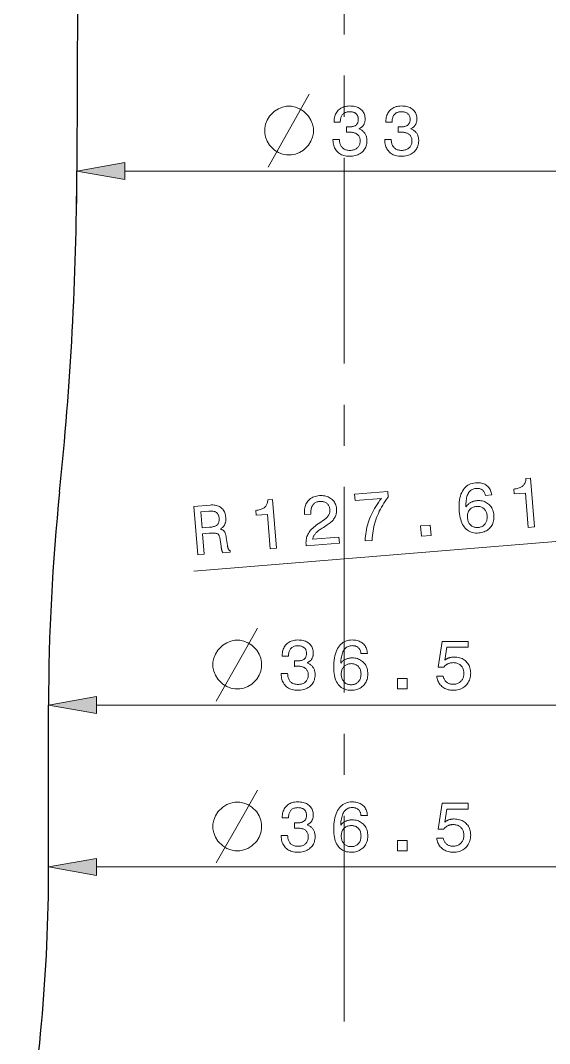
# Model space of a CAD drawing. Extents: x 5 to 286, y 5 to 409.
# Drawn here: x 92.1 to 124.8, y 155.2 to 218.4 of the extents above; entities that cross this region are included whole.
import ezdxf

# ---------------------------------------------------------------- set-up
doc = ezdxf.new("R2010")
doc.units = 0
doc.linetypes.add('CENTERX2', pattern=[20.32, 12.7, -2.54, 2.54, -2.54])
doc.layers.add('CENTERLINE', color=4, linetype='CENTERX2')
doc.layers.add('DIMENSIONS', color=2, linetype='Continuous')
doc.layers.add('OUTLINE', color=7, linetype='Continuous', lineweight=25)

msp = doc.modelspace()

# ---------------------------------------------------------------- linework, layer by layer
at = {"layer": 'CENTERLINE', "lineweight": 13}
msp.add_line((112.117, 352.187), (112.117, 119.931), dxfattribs=at)
at = {"layer": 'DIMENSIONS', "lineweight": 13}
for p, q in [((98.572, 209.135), (125.663, 209.135)), ((126.99, 186.408), (102.831, 184.414)), ((96.822, 176.154), (127.413, 176.154)), ((96.822, 166.154), (127.413, 166.154))]:
    msp.add_line(p, q, dxfattribs=at)
for points in [[(107.418, 209.385), (109.118, 212.385), (109.968, 213.885)], [(104.218, 176.404), (105.918, 179.404), (106.768, 180.904)], [(104.218, 166.404), (105.918, 169.404), (106.768, 170.904)]]:
    msp.add_lwpolyline(points, dxfattribs=at)
for points in [[(108.868, 213.135), (108.568, 213.135), (108.318, 213.085), (108.068, 212.985), (107.818, 212.835), (107.518, 212.535), (107.368, 212.285), (107.268, 212.035), (107.218, 211.785), (107.218, 211.485), (107.268, 211.235), (107.368, 210.985), (107.518, 210.735), (107.818, 210.435), (108.068, 210.285), (108.318, 210.185), (108.568, 210.135), (108.868, 210.135), (109.118, 210.185), (109.368, 210.285), (109.618, 210.435), (109.918, 210.735), (110.068, 210.985), (110.168, 211.235), (110.218, 211.485), (110.218, 211.785), (110.168, 212.035), (110.068, 212.285), (109.918, 212.535), (109.618, 212.835), (109.368, 212.985), (109.118, 213.085)], [(111.429, 211.076), (111.827, 211.076), (111.83, 211.014), (111.836, 210.955), (111.845, 210.899), (111.858, 210.845), (111.874, 210.795), (111.893, 210.747), (111.915, 210.703), (111.94, 210.661), (111.969, 210.622), (112.001, 210.585), (112.036, 210.552), (112.073, 210.523), (112.114, 210.497), (112.157, 210.474), (112.202, 210.455), (112.25, 210.439), (112.301, 210.427), (112.355, 210.419), (112.411, 210.413), (112.47, 210.412), (112.528, 210.413), (112.583, 210.418), (112.636, 210.426), (112.686, 210.437), (112.734, 210.451), (112.779, 210.468), (112.822, 210.489), (112.862, 210.513), (112.9, 210.54), (112.935, 210.57), (112.967, 210.602), (112.996, 210.638), (113.022, 210.675), (113.044, 210.715), (113.062, 210.757), (113.078, 210.802), (113.089, 210.849), (113.098, 210.898), (113.103, 210.95), (113.105, 211.004), (113.103, 211.053), (113.098, 211.1), (113.09, 211.145), (113.078, 211.187), (113.063, 211.227), (113.044, 211.265), (113.023, 211.301), (112.997, 211.335), (112.969, 211.366), (112.937, 211.395), (112.902, 211.422), (112.865, 211.446), (112.824, 211.467), (112.781, 211.485), (112.735, 211.5), (112.687, 211.513), (112.636, 211.523), (112.582, 211.53), (112.525, 211.534), (112.466, 211.535), (112.457, 211.535), (112.449, 211.535), (112.44, 211.535), (112.431, 211.535), (112.423, 211.535), (112.414, 211.534), (112.405, 211.534), (112.396, 211.534), (112.387, 211.534), (112.377, 211.533), (112.368, 211.533), (112.358, 211.532), (112.347, 211.532), (112.336, 211.531), (112.324, 211.531), (112.311, 211.53), (112.298, 211.529), (112.284, 211.528), (112.27, 211.528), (112.255, 211.527), (112.255, 211.866), (112.264, 211.866), (112.273, 211.865), (112.283, 211.865), (112.291, 211.865), (112.3, 211.864), (112.309, 211.864), (112.318, 211.864), (112.327, 211.864), (112.335, 211.863), (112.344, 211.863), (112.352, 211.863), (112.36, 211.863), (112.368, 211.863), (112.376, 211.862), (112.384, 211.862), (112.392, 211.862), (112.4, 211.862), (112.407, 211.862), (112.414, 211.862), (112.422, 211.862), (112.478, 211.863), (112.532, 211.867), (112.583, 211.872), (112.63, 211.88), (112.675, 211.891), (112.716, 211.903), (112.755, 211.918), (112.791, 211.936), (112.823, 211.955), (112.853, 211.977), (112.879, 212.001), (112.903, 212.028), (112.924, 212.057), (112.942, 212.088), (112.958, 212.122), (112.971, 212.158), (112.98, 212.197), (112.987, 212.238), (112.992, 212.282), (112.993, 212.328), (112.992, 212.372), (112.987, 212.415), (112.981, 212.455), (112.971, 212.493), (112.959, 212.529), (112.944, 212.563), (112.926, 212.595), (112.906, 212.625), (112.883, 212.652), (112.857, 212.678), (112.829, 212.701), (112.798, 212.722), (112.765, 212.74), (112.729, 212.756), (112.691, 212.77), (112.651, 212.781), (112.608, 212.789), (112.563, 212.795), (112.516, 212.799), (112.466, 212.8), (112.41, 212.799), (112.357, 212.794), (112.306, 212.786), (112.259, 212.774), (112.214, 212.76), (112.172, 212.742), (112.132, 212.721), (112.096, 212.696), (112.062, 212.669), (112.031, 212.638), (112.002, 212.604), (111.977, 212.567), (111.955, 212.527), (111.935, 212.484), (111.919, 212.438), (111.906, 212.388), (111.895, 212.336), (111.888, 212.281), (111.883, 212.223), (111.882, 212.161), (111.498, 212.161), (111.498, 212.191), (111.501, 212.277), (111.508, 212.36), (111.521, 212.439), (111.539, 212.515), (111.562, 212.587), (111.59, 212.655), (111.624, 212.72), (111.662, 212.781), (111.706, 212.839), (111.754, 212.893), (111.807, 212.943), (111.864, 212.987), (111.924, 213.026), (111.988, 213.06), (112.055, 213.089), (112.126, 213.113), (112.2, 213.131), (112.278, 213.144), (112.36, 213.152), (112.445, 213.154), (112.535, 213.152), (112.62, 213.146), (112.702, 213.135), (112.779, 213.12), (112.853, 213.101), (112.922, 213.078), (112.987, 213.05), (113.048, 213.018), (113.105, 212.982), (113.157, 212.941), (113.205, 212.897), (113.248, 212.85), (113.286, 212.798), (113.319, 212.744), (113.347, 212.686), (113.37, 212.625), (113.388, 212.561), (113.4, 212.493), (113.408, 212.422), (113.41, 212.347), (113.409, 212.304), (113.407, 212.263), (113.402, 212.222), (113.395, 212.183), (113.386, 212.146), (113.376, 212.109), (113.363, 212.074), (113.349, 212.04), (113.333, 212.007), (113.314, 211.976), (113.294, 211.946), (113.272, 211.917), (113.249, 211.89), (113.223, 211.865), (113.196, 211.84), (113.166, 211.818), (113.135, 211.797), (113.102, 211.777), (113.067, 211.759), (113.031, 211.742), (113.078, 211.723), (113.123, 211.702), (113.166, 211.68), (113.206, 211.655), (113.244, 211.629), (113.28, 211.6), (113.313, 211.569), (113.344, 211.537), (113.373, 211.502), (113.399, 211.466), (113.423, 211.427), (113.444, 211.387), (113.463, 211.345), (113.479, 211.302), (113.493, 211.256), (113.504, 211.209), (113.513, 211.161), (113.519, 211.11), (113.523, 211.058), (113.524, 211.004), (113.521, 210.919), (113.512, 210.838), (113.498, 210.76), (113.477, 210.686), (113.45, 210.614), (113.418, 210.547), (113.38, 210.483), (113.335, 210.422), (113.285, 210.364), (113.229, 210.31), (113.168, 210.261), (113.103, 210.216), (113.035, 210.177), (112.962, 210.143), (112.885, 210.114), (112.805, 210.091), (112.721, 210.072), (112.633, 210.059), (112.541, 210.052), (112.445, 210.049), (112.354, 210.052), (112.267, 210.06), (112.183, 210.073), (112.104, 210.092), (112.028, 210.117), (111.956, 210.147), (111.887, 210.182), (111.823, 210.223), (111.762, 210.269), (111.705, 210.321), (111.652, 210.377), (111.605, 210.437), (111.564, 210.5), (111.528, 210.567), (111.498, 210.638), (111.473, 210.713), (111.453, 210.79), (111.44, 210.872), (111.431, 210.957), (111.429, 211.046)], [(114.627, 211.076), (115.025, 211.076), (115.028, 211.014), (115.034, 210.955), (115.044, 210.899), (115.056, 210.845), (115.072, 210.795), (115.091, 210.747), (115.113, 210.703), (115.139, 210.661), (115.167, 210.622), (115.199, 210.585), (115.234, 210.552), (115.272, 210.523), (115.312, 210.497), (115.355, 210.474), (115.4, 210.455), (115.449, 210.439), (115.499, 210.427), (115.553, 210.419), (115.609, 210.413), (115.668, 210.412), (115.726, 210.413), (115.781, 210.418), (115.834, 210.426), (115.884, 210.437), (115.932, 210.451), (115.977, 210.468), (116.02, 210.489), (116.06, 210.513), (116.098, 210.54), (116.133, 210.57), (116.165, 210.602), (116.194, 210.638), (116.22, 210.675), (116.242, 210.715), (116.26, 210.757), (116.276, 210.802), (116.288, 210.849), (116.296, 210.898), (116.301, 210.95), (116.303, 211.004), (116.301, 211.053), (116.296, 211.1), (116.288, 211.145), (116.276, 211.187), (116.261, 211.227), (116.243, 211.265), (116.221, 211.301), (116.196, 211.335), (116.167, 211.366), (116.135, 211.395), (116.1, 211.422), (116.063, 211.446), (116.022, 211.467), (115.979, 211.485), (115.934, 211.5), (115.885, 211.513), (115.834, 211.523), (115.78, 211.53), (115.723, 211.534), (115.664, 211.535), (115.656, 211.535), (115.647, 211.535), (115.638, 211.535), (115.63, 211.535), (115.621, 211.535), (115.612, 211.534), (115.603, 211.534), (115.594, 211.534), (115.585, 211.534), (115.576, 211.533), (115.566, 211.533), (115.556, 211.532), (115.545, 211.532), (115.534, 211.531), (115.522, 211.531), (115.509, 211.53), (115.496, 211.529), (115.482, 211.528), (115.468, 211.528), (115.453, 211.527), (115.453, 211.866), (115.462, 211.866), (115.472, 211.865), (115.481, 211.865), (115.49, 211.865), (115.499, 211.864), (115.507, 211.864), (115.516, 211.864), (115.525, 211.864), (115.533, 211.863), (115.542, 211.863), (115.55, 211.863), (115.558, 211.863), (115.566, 211.863), (115.574, 211.862), (115.582, 211.862), (115.59, 211.862), (115.598, 211.862), (115.605, 211.862), (115.613, 211.862), (115.62, 211.862), (115.676, 211.863), (115.73, 211.867), (115.781, 211.872), (115.828, 211.88), (115.873, 211.891), (115.915, 211.903), (115.953, 211.918), (115.989, 211.936), (116.021, 211.955), (116.051, 211.977), (116.078, 212.001), (116.101, 212.028), (116.122, 212.057), (116.141, 212.088), (116.156, 212.122), (116.169, 212.158), (116.178, 212.197), (116.186, 212.238), (116.19, 212.282), (116.191, 212.328), (116.19, 212.372), (116.186, 212.415), (116.179, 212.455), (116.169, 212.493), (116.157, 212.529), (116.142, 212.563), (116.124, 212.595), (116.104, 212.625), (116.081, 212.652), (116.055, 212.678), (116.027, 212.701), (115.996, 212.722), (115.963, 212.74), (115.927, 212.756), (115.889, 212.77), (115.849, 212.781), (115.806, 212.789), (115.761, 212.795), (115.714, 212.799), (115.664, 212.8), (115.608, 212.799), (115.555, 212.794), (115.504, 212.786), (115.457, 212.774), (115.412, 212.76), (115.37, 212.742), (115.33, 212.721), (115.294, 212.696), (115.26, 212.669), (115.229, 212.638), (115.2, 212.604), (115.175, 212.567), (115.153, 212.527), (115.134, 212.484), (115.117, 212.438), (115.104, 212.388), (115.093, 212.336), (115.086, 212.281), (115.082, 212.223), (115.08, 212.161), (114.696, 212.161), (114.696, 212.191), (114.699, 212.277), (114.707, 212.36), (114.719, 212.439), (114.737, 212.515), (114.76, 212.587), (114.789, 212.655), (114.822, 212.72), (114.86, 212.781), (114.904, 212.839), (114.953, 212.893), (115.006, 212.943), (115.062, 212.987), (115.122, 213.026), (115.186, 213.06), (115.253, 213.089), (115.324, 213.113), (115.398, 213.131), (115.476, 213.144), (115.558, 213.152), (115.643, 213.154), (115.733, 213.152), (115.819, 213.146), (115.9, 213.135), (115.978, 213.12), (116.051, 213.101), (116.12, 213.078), (116.185, 213.05), (116.246, 213.018), (116.303, 212.982), (116.356, 212.941), (116.404, 212.897), (116.447, 212.85), (116.485, 212.798), (116.517, 212.744), (116.545, 212.686), (116.568, 212.625), (116.586, 212.561), (116.598, 212.493), (116.606, 212.422), (116.609, 212.347), (116.608, 212.304), (116.605, 212.263), (116.6, 212.222), (116.593, 212.183), (116.585, 212.146), (116.574, 212.109), (116.562, 212.074), (116.547, 212.04), (116.531, 212.007), (116.513, 211.976), (116.493, 211.946), (116.471, 211.917), (116.447, 211.89), (116.421, 211.865), (116.394, 211.84), (116.364, 211.818), (116.333, 211.797), (116.3, 211.777), (116.266, 211.759), (116.229, 211.742), (116.276, 211.723), (116.321, 211.702), (116.364, 211.68), (116.404, 211.655), (116.442, 211.629), (116.478, 211.6), (116.511, 211.569), (116.542, 211.537), (116.571, 211.502), (116.597, 211.466), (116.621, 211.427), (116.642, 211.387), (116.661, 211.345), (116.677, 211.302), (116.691, 211.256), (116.702, 211.209), (116.711, 211.161), (116.717, 211.11), (116.721, 211.058), (116.722, 211.004), (116.719, 210.919), (116.711, 210.838), (116.696, 210.76), (116.675, 210.686), (116.649, 210.614), (116.616, 210.547), (116.578, 210.483), (116.533, 210.422), (116.483, 210.364), (116.427, 210.31), (116.366, 210.261), (116.301, 210.216), (116.233, 210.177), (116.16, 210.143), (116.084, 210.114), (116.003, 210.091), (115.919, 210.072), (115.831, 210.059), (115.739, 210.052), (115.643, 210.049), (115.552, 210.052), (115.465, 210.06), (115.382, 210.073), (115.302, 210.092), (115.226, 210.117), (115.154, 210.147), (115.086, 210.182), (115.021, 210.223), (114.96, 210.269), (114.903, 210.321), (114.851, 210.377), (114.804, 210.437), (114.762, 210.5), (114.726, 210.567), (114.696, 210.638), (114.671, 210.713), (114.652, 210.79), (114.638, 210.872), (114.63, 210.957), (114.627, 211.046)], [(98.572, 209.656), (95.617, 209.135), (98.572, 208.614)], [(121.233, 189.132), (120.838, 189.099), (120.829, 189.144), (120.817, 189.187), (120.803, 189.227), (120.787, 189.265), (120.769, 189.301), (120.749, 189.334), (120.727, 189.364), (120.702, 189.393), (120.676, 189.419), (120.647, 189.442), (120.616, 189.463), (120.584, 189.481), (120.549, 189.497), (120.513, 189.51), (120.475, 189.521), (120.435, 189.529), (120.393, 189.534), (120.349, 189.536), (120.304, 189.536), (120.257, 189.534), (120.193, 189.526), (120.132, 189.513), (120.076, 189.494), (120.022, 189.471), (119.973, 189.443), (119.926, 189.409), (119.884, 189.37), (119.844, 189.326), (119.809, 189.277), (119.777, 189.223), (119.748, 189.164), (119.722, 189.099), (119.7, 189.029), (119.682, 188.954), (119.666, 188.874), (119.654, 188.788), (119.646, 188.697), (119.64, 188.6), (119.639, 188.498), (119.64, 188.391), (119.663, 188.425), (119.688, 188.457), (119.713, 188.488), (119.74, 188.517), (119.768, 188.545), (119.798, 188.572), (119.828, 188.596), (119.86, 188.62), (119.893, 188.642), (119.928, 188.662), (119.963, 188.681), (119.999, 188.699), (120.037, 188.715), (120.075, 188.729), (120.115, 188.741), (120.155, 188.752), (120.197, 188.762), (120.239, 188.769), (120.283, 188.776), (120.327, 188.78), (120.411, 188.784), (120.491, 188.783), (120.569, 188.775), (120.645, 188.762), (120.717, 188.744), (120.787, 188.719), (120.854, 188.689), (120.918, 188.654), (120.98, 188.612), (121.039, 188.565), (121.094, 188.513), (121.144, 188.457), (121.189, 188.397), (121.228, 188.333), (121.263, 188.266), (121.293, 188.194), (121.318, 188.119), (121.338, 188.04), (121.353, 187.956), (121.363, 187.869), (121.367, 187.782), (121.366, 187.697), (121.358, 187.615), (121.345, 187.536), (121.326, 187.46), (121.301, 187.386), (121.27, 187.316), (121.233, 187.249), (121.191, 187.184), (121.142, 187.122), (121.089, 187.065), (121.031, 187.012), (120.97, 186.965), (120.905, 186.923), (120.835, 186.887), (120.762, 186.855), (120.685, 186.829), (120.604, 186.809), (120.519, 186.793), (120.431, 186.783), (120.328, 186.778), (120.229, 186.781), (120.135, 186.792), (120.045, 186.81), (119.959, 186.836), (119.878, 186.869), (119.801, 186.911), (119.728, 186.959), (119.66, 187.016), (119.596, 187.08), (119.537, 187.152), (119.482, 187.23), (119.433, 187.316), (119.389, 187.408), (119.35, 187.507), (119.316, 187.613), (119.287, 187.726), (119.263, 187.845), (119.244, 187.972), (119.23, 188.106), (119.22, 188.263), (119.217, 188.413), (119.22, 188.557), (119.229, 188.694), (119.246, 188.824), (119.268, 188.947), (119.298, 189.064), (119.333, 189.174), (119.376, 189.277), (119.425, 189.373), (119.48, 189.462), (119.54, 189.542), (119.606, 189.614), (119.677, 189.677), (119.754, 189.733), (119.837, 189.779), (119.925, 189.818), (120.018, 189.847), (120.117, 189.869), (120.221, 189.882), (120.305, 189.887), (120.386, 189.887), (120.463, 189.882), (120.537, 189.873), (120.607, 189.859), (120.675, 189.841), (120.739, 189.818), (120.8, 189.79), (120.858, 189.758), (120.913, 189.721), (120.964, 189.68), (121.01, 189.635), (121.053, 189.586), (121.091, 189.533), (121.125, 189.476), (121.155, 189.415), (121.181, 189.35), (121.202, 189.281), (121.22, 189.209)], [(123.491, 187.123), (123.316, 189.249), (122.618, 189.191), (122.593, 189.496), (122.668, 189.505), (122.738, 189.516), (122.805, 189.529), (122.867, 189.544), (122.925, 189.562), (122.979, 189.582), (123.028, 189.605), (123.074, 189.629), (123.115, 189.656), (123.153, 189.685), (123.186, 189.717), (123.216, 189.751), (123.244, 189.789), (123.267, 189.83), (123.288, 189.874), (123.305, 189.921), (123.319, 189.971), (123.33, 190.024), (123.337, 190.08), (123.342, 190.139), (123.634, 190.164), (123.882, 187.155)], [(109.769, 185.99), (109.768, 186.003), (109.763, 186.09), (109.762, 186.175), (109.766, 186.257), (109.774, 186.337), (109.786, 186.414), (109.802, 186.488), (109.824, 186.56), (109.849, 186.629), (109.879, 186.696), (109.913, 186.76), (109.952, 186.823), (109.999, 186.887), (110.051, 186.951), (110.111, 187.015), (110.177, 187.08), (110.25, 187.145), (110.329, 187.211), (110.416, 187.277), (110.508, 187.344), (110.608, 187.411), (110.851, 187.571), (110.893, 187.599), (110.933, 187.629), (110.971, 187.658), (111.005, 187.688), (111.038, 187.718), (111.068, 187.749), (111.095, 187.78), (111.12, 187.812), (111.142, 187.844), (111.162, 187.877), (111.179, 187.91), (111.194, 187.944), (111.207, 187.978), (111.218, 188.014), (111.227, 188.051), (111.233, 188.088), (111.237, 188.127), (111.239, 188.166), (111.239, 188.206), (111.237, 188.248), (111.231, 188.294), (111.223, 188.338), (111.211, 188.381), (111.196, 188.421), (111.178, 188.459), (111.157, 188.495), (111.133, 188.529), (111.106, 188.56), (111.076, 188.59), (111.042, 188.618), (111.006, 188.643), (110.968, 188.664), (110.929, 188.683), (110.887, 188.699), (110.843, 188.711), (110.797, 188.721), (110.749, 188.727), (110.7, 188.73), (110.648, 188.731), (110.594, 188.728), (110.541, 188.721), (110.491, 188.712), (110.443, 188.698), (110.398, 188.682), (110.356, 188.661), (110.316, 188.638), (110.278, 188.61), (110.244, 188.58), (110.212, 188.545), (110.182, 188.507), (110.155, 188.467), (110.132, 188.423), (110.112, 188.377), (110.096, 188.329), (110.083, 188.278), (110.073, 188.225), (110.067, 188.169), (110.064, 188.11), (110.064, 188.05), (110.067, 187.986), (110.07, 187.95), (109.68, 187.918), (109.675, 187.979), (109.67, 188.072), (109.67, 188.161), (109.677, 188.247), (109.689, 188.329), (109.707, 188.408), (109.73, 188.484), (109.76, 188.556), (109.795, 188.624), (109.835, 188.689), (109.882, 188.75), (109.933, 188.807), (109.989, 188.859), (110.049, 188.906), (110.113, 188.947), (110.181, 188.984), (110.254, 189.015), (110.331, 189.041), (110.412, 189.061), (110.498, 189.077), (110.588, 189.087), (110.675, 189.091), (110.759, 189.091), (110.839, 189.085), (110.917, 189.074), (110.992, 189.058), (111.064, 189.037), (111.133, 189.01), (111.199, 188.979), (111.262, 188.942), (111.322, 188.9), (111.377, 188.853), (111.428, 188.803), (111.474, 188.75), (111.514, 188.693), (111.549, 188.632), (111.579, 188.568), (111.604, 188.501), (111.623, 188.43), (111.638, 188.355), (111.647, 188.277), (111.65, 188.216), (111.65, 188.156), (111.647, 188.098), (111.641, 188.04), (111.631, 187.984), (111.618, 187.929), (111.601, 187.876), (111.581, 187.824), (111.558, 187.773), (111.532, 187.723), (111.502, 187.674), (111.469, 187.627), (111.432, 187.58), (111.392, 187.534), (111.348, 187.49), (111.301, 187.446), (111.25, 187.403), (111.196, 187.361), (111.139, 187.32), (111.078, 187.28), (110.836, 187.131), (110.769, 187.089), (110.707, 187.047), (110.648, 187.006), (110.593, 186.967), (110.542, 186.928), (110.495, 186.89), (110.453, 186.854), (110.414, 186.818), (110.379, 186.784), (110.348, 186.751), (110.32, 186.717), (110.295, 186.684), (110.272, 186.65), (110.25, 186.615), (110.231, 186.58), (110.215, 186.544), (110.2, 186.508), (110.188, 186.471), (110.177, 186.433), (110.169, 186.395), (111.791, 186.529), (111.822, 186.159)], [(113.408, 186.29), (113.418, 186.435), (113.431, 186.578), (113.449, 186.72), (113.472, 186.86), (113.498, 186.998), (113.529, 187.135), (113.563, 187.27), (113.603, 187.403), (113.646, 187.535), (113.693, 187.665), (113.745, 187.793), (113.802, 187.921), (113.863, 188.049), (113.929, 188.175), (114, 188.301), (114.076, 188.427), (114.156, 188.551), (114.24, 188.675), (114.33, 188.799), (114.424, 188.921), (112.79, 188.786), (112.757, 189.179), (114.806, 189.348), (114.835, 188.991), (114.744, 188.871), (114.658, 188.75), (114.576, 188.627), (114.498, 188.503), (114.425, 188.377), (114.356, 188.251), (114.291, 188.123), (114.23, 187.993), (114.174, 187.863), (114.123, 187.731), (114.075, 187.597), (114.032, 187.462), (113.993, 187.326), (113.959, 187.187), (113.929, 187.048), (113.903, 186.907), (113.882, 186.764), (113.864, 186.619), (113.852, 186.474), (113.843, 186.326)], [(103.085, 185.438), (102.838, 188.424), (103.836, 188.506), (103.923, 188.511), (104.005, 188.511), (104.084, 188.507), (104.159, 188.498), (104.23, 188.484), (104.297, 188.465), (104.36, 188.442), (104.419, 188.414), (104.475, 188.382), (104.527, 188.344), (104.574, 188.302), (104.618, 188.256), (104.657, 188.206), (104.692, 188.151), (104.722, 188.091), (104.748, 188.028), (104.77, 187.96), (104.788, 187.888), (104.801, 187.811), (104.81, 187.73), (104.813, 187.681), (104.814, 187.634), (104.813, 187.588), (104.809, 187.544), (104.804, 187.501), (104.796, 187.459), (104.786, 187.419), (104.775, 187.38), (104.761, 187.342), (104.745, 187.306), (104.726, 187.271), (104.706, 187.237), (104.684, 187.205), (104.66, 187.174), (104.633, 187.145), (104.605, 187.117), (104.574, 187.091), (104.542, 187.066), (104.507, 187.043), (104.471, 187.021), (104.504, 187.013), (104.535, 187.003), (104.564, 186.992), (104.591, 186.98), (104.617, 186.967), (104.641, 186.952), (104.663, 186.936), (104.684, 186.918), (104.702, 186.9), (104.719, 186.879), (104.735, 186.857), (104.75, 186.831), (104.764, 186.801), (104.778, 186.768), (104.79, 186.732), (104.802, 186.692), (104.813, 186.649), (104.824, 186.603), (104.833, 186.553), (104.842, 186.499), (104.913, 186.016), (104.918, 185.986), (104.923, 185.957), (104.929, 185.93), (104.934, 185.905), (104.94, 185.881), (104.946, 185.859), (104.952, 185.839), (104.959, 185.82), (104.965, 185.804), (104.972, 185.789), (104.98, 185.775), (104.988, 185.762), (104.996, 185.749), (105.006, 185.738), (105.016, 185.727), (105.026, 185.717), (105.037, 185.708), (105.049, 185.699), (105.061, 185.692), (105.074, 185.685), (105.081, 185.603), (104.629, 185.566), (104.622, 185.575), (104.616, 185.586), (104.61, 185.598), (104.603, 185.61), (104.597, 185.624), (104.591, 185.638), (104.585, 185.654), (104.58, 185.671), (104.574, 185.688), (104.569, 185.707), (104.563, 185.726), (104.558, 185.747), (104.553, 185.77), (104.548, 185.794), (104.543, 185.819), (104.538, 185.845), (104.533, 185.873), (104.528, 185.902), (104.523, 185.933), (104.518, 185.965), (104.465, 186.35), (104.456, 186.406), (104.446, 186.457), (104.434, 186.505), (104.421, 186.548), (104.407, 186.588), (104.391, 186.622), (104.374, 186.653), (104.355, 186.68), (104.335, 186.702), (104.314, 186.72), (104.289, 186.735), (104.258, 186.747), (104.22, 186.758), (104.177, 186.766), (104.128, 186.771), (104.072, 186.775), (104.011, 186.776), (103.943, 186.775), (103.869, 186.771), (103.79, 186.766), (103.38, 186.732), (103.484, 185.471)], [(107.554, 185.807), (107.379, 187.933), (106.681, 187.876), (106.656, 188.18), (106.731, 188.189), (106.801, 188.2), (106.868, 188.213), (106.93, 188.229), (106.988, 188.247), (107.042, 188.267), (107.092, 188.289), (107.137, 188.314), (107.179, 188.34), (107.216, 188.369), (107.25, 188.401), (107.28, 188.436), (107.307, 188.474), (107.331, 188.515), (107.351, 188.559), (107.368, 188.606), (107.382, 188.656), (107.393, 188.709), (107.401, 188.765), (107.405, 188.824), (107.697, 188.848), (107.945, 185.839)], [(120.947, 187.831), (120.941, 187.888), (120.931, 187.942), (120.919, 187.994), (120.903, 188.043), (120.885, 188.09), (120.863, 188.134), (120.839, 188.175), (120.811, 188.214), (120.781, 188.25), (120.747, 188.284), (120.711, 188.314), (120.673, 188.341), (120.633, 188.364), (120.592, 188.383), (120.549, 188.399), (120.504, 188.411), (120.458, 188.42), (120.41, 188.424), (120.36, 188.426), (120.308, 188.423), (120.251, 188.417), (120.196, 188.407), (120.144, 188.394), (120.095, 188.378), (120.049, 188.358), (120.006, 188.336), (119.965, 188.31), (119.928, 188.281), (119.893, 188.248), (119.861, 188.213), (119.832, 188.174), (119.807, 188.134), (119.785, 188.091), (119.767, 188.046), (119.753, 187.998), (119.742, 187.948), (119.734, 187.896), (119.73, 187.842), (119.73, 187.785), (119.733, 187.726), (119.74, 187.668), (119.749, 187.612), (119.762, 187.558), (119.778, 187.508), (119.796, 187.46), (119.818, 187.415), (119.844, 187.373), (119.872, 187.334), (119.903, 187.297), (119.937, 187.263), (119.974, 187.232), (120.013, 187.205), (120.054, 187.182), (120.097, 187.162), (120.142, 187.147), (120.189, 187.134), (120.239, 187.126), (120.29, 187.121), (120.343, 187.12), (120.398, 187.123), (120.451, 187.129), (120.501, 187.139), (120.549, 187.152), (120.595, 187.169), (120.638, 187.189), (120.679, 187.212), (120.718, 187.239), (120.754, 187.27), (120.788, 187.304), (120.819, 187.341), (120.848, 187.381), (120.873, 187.423), (120.895, 187.467), (120.913, 187.513), (120.927, 187.561), (120.938, 187.611), (120.946, 187.663), (120.95, 187.717), (120.95, 187.773)], [(103.755, 188.131), (103.268, 188.091), (103.35, 187.097), (103.81, 187.135), (103.878, 187.142), (103.941, 187.151), (104, 187.162), (104.055, 187.174), (104.105, 187.189), (104.151, 187.205), (104.192, 187.224), (104.229, 187.244), (104.262, 187.267), (104.29, 187.291), (104.314, 187.318), (104.335, 187.348), (104.354, 187.38), (104.369, 187.416), (104.381, 187.454), (104.39, 187.495), (104.397, 187.539), (104.4, 187.585), (104.4, 187.635), (104.397, 187.687), (104.391, 187.739), (104.383, 187.787), (104.373, 187.832), (104.359, 187.873), (104.344, 187.912), (104.326, 187.947), (104.305, 187.979), (104.282, 188.007), (104.257, 188.033), (104.229, 188.055), (104.198, 188.075), (104.163, 188.091), (104.125, 188.105), (104.083, 188.117), (104.037, 188.126), (103.988, 188.132), (103.935, 188.136), (103.879, 188.137), (103.819, 188.136)], [(116.896, 186.578), (116.843, 187.219), (117.438, 187.268), (117.49, 186.627)], [(105.668, 180.154), (105.368, 180.154), (105.118, 180.104), (104.868, 180.004), (104.618, 179.854), (104.318, 179.554), (104.168, 179.304), (104.068, 179.054), (104.018, 178.804), (104.018, 178.504), (104.068, 178.254), (104.168, 178.004), (104.318, 177.754), (104.618, 177.454), (104.868, 177.304), (105.118, 177.204), (105.368, 177.154), (105.668, 177.154), (105.918, 177.204), (106.168, 177.304), (106.418, 177.454), (106.718, 177.754), (106.868, 178.004), (106.968, 178.254), (107.018, 178.504), (107.018, 178.804), (106.968, 179.054), (106.868, 179.304), (106.718, 179.554), (106.418, 179.854), (106.168, 180.004), (105.918, 180.104)], [(108.229, 178.094), (108.628, 178.094), (108.631, 178.032), (108.637, 177.973), (108.646, 177.917), (108.659, 177.864), (108.674, 177.813), (108.693, 177.766), (108.716, 177.721), (108.741, 177.679), (108.77, 177.64), (108.802, 177.604), (108.836, 177.571), (108.874, 177.541), (108.914, 177.515), (108.957, 177.492), (109.003, 177.473), (109.051, 177.458), (109.102, 177.445), (109.155, 177.437), (109.212, 177.432), (109.271, 177.43), (109.328, 177.431), (109.384, 177.436), (109.436, 177.444), (109.487, 177.455), (109.534, 177.469), (109.58, 177.487), (109.622, 177.507), (109.663, 177.531), (109.7, 177.558), (109.736, 177.588), (109.768, 177.621), (109.797, 177.656), (109.822, 177.693), (109.844, 177.733), (109.863, 177.776), (109.878, 177.82), (109.89, 177.867), (109.898, 177.916), (109.904, 177.968), (109.905, 178.022), (109.904, 178.071), (109.899, 178.118), (109.89, 178.163), (109.878, 178.205), (109.863, 178.245), (109.845, 178.283), (109.823, 178.319), (109.798, 178.353), (109.769, 178.384), (109.738, 178.413), (109.703, 178.44), (109.665, 178.464), (109.625, 178.485), (109.582, 178.503), (109.536, 178.518), (109.488, 178.531), (109.436, 178.541), (109.382, 178.548), (109.326, 178.552), (109.266, 178.554), (109.258, 178.553), (109.249, 178.553), (109.241, 178.553), (109.232, 178.553), (109.223, 178.553), (109.214, 178.553), (109.205, 178.552), (109.196, 178.552), (109.187, 178.552), (109.178, 178.551), (109.168, 178.551), (109.158, 178.55), (109.147, 178.55), (109.136, 178.549), (109.124, 178.549), (109.112, 178.548), (109.098, 178.547), (109.085, 178.547), (109.07, 178.546), (109.056, 178.545), (109.056, 178.885), (109.065, 178.884), (109.074, 178.884), (109.083, 178.883), (109.092, 178.883), (109.101, 178.883), (109.11, 178.882), (109.118, 178.882), (109.127, 178.882), (109.136, 178.882), (109.144, 178.881), (109.153, 178.881), (109.161, 178.881), (109.169, 178.881), (109.177, 178.881), (109.185, 178.881), (109.192, 178.88), (109.2, 178.88), (109.208, 178.88), (109.215, 178.88), (109.222, 178.88), (109.279, 178.881), (109.333, 178.885), (109.383, 178.891), (109.431, 178.899), (109.475, 178.909), (109.517, 178.922), (109.556, 178.937), (109.591, 178.954), (109.624, 178.973), (109.653, 178.995), (109.68, 179.019), (109.704, 179.046), (109.725, 179.075), (109.743, 179.107), (109.758, 179.14), (109.771, 179.177), (109.781, 179.215), (109.788, 179.257), (109.792, 179.3), (109.794, 179.346), (109.792, 179.391), (109.788, 179.433), (109.781, 179.473), (109.772, 179.511), (109.76, 179.548), (109.745, 179.581), (109.727, 179.613), (109.706, 179.643), (109.683, 179.671), (109.658, 179.696), (109.629, 179.719), (109.598, 179.74), (109.565, 179.759), (109.53, 179.774), (109.492, 179.788), (109.451, 179.799), (109.409, 179.807), (109.364, 179.814), (109.316, 179.817), (109.266, 179.818), (109.21, 179.817), (109.157, 179.812), (109.107, 179.804), (109.059, 179.792), (109.014, 179.778), (108.972, 179.76), (108.933, 179.739), (108.896, 179.715), (108.862, 179.687), (108.831, 179.656), (108.803, 179.622), (108.778, 179.585), (108.755, 179.545), (108.736, 179.502), (108.72, 179.456), (108.706, 179.407), (108.696, 179.354), (108.688, 179.299), (108.684, 179.241), (108.682, 179.18), (108.299, 179.18), (108.299, 179.209), (108.301, 179.295), (108.309, 179.378), (108.322, 179.457), (108.34, 179.533), (108.363, 179.605), (108.391, 179.673), (108.424, 179.738), (108.463, 179.799), (108.506, 179.857), (108.555, 179.911), (108.608, 179.961), (108.665, 180.005), (108.725, 180.045), (108.788, 180.079), (108.856, 180.107), (108.926, 180.131), (109.001, 180.149), (109.079, 180.162), (109.16, 180.17), (109.245, 180.173), (109.335, 180.17), (109.421, 180.164), (109.503, 180.153), (109.58, 180.139), (109.653, 180.119), (109.722, 180.096), (109.788, 180.068), (109.848, 180.036), (109.905, 180), (109.958, 179.96), (110.006, 179.915), (110.049, 179.868), (110.087, 179.817), (110.12, 179.762), (110.148, 179.705), (110.17, 179.643), (110.188, 179.579), (110.201, 179.511), (110.208, 179.44), (110.211, 179.365), (110.21, 179.322), (110.207, 179.281), (110.202, 179.241), (110.196, 179.202), (110.187, 179.164), (110.176, 179.127), (110.164, 179.092), (110.15, 179.058), (110.133, 179.026), (110.115, 178.994), (110.095, 178.964), (110.073, 178.936), (110.049, 178.908), (110.024, 178.883), (109.996, 178.859), (109.967, 178.836), (109.936, 178.815), (109.903, 178.795), (109.868, 178.777), (109.831, 178.76), (109.879, 178.741), (109.924, 178.721), (109.966, 178.698), (110.007, 178.673), (110.045, 178.647), (110.08, 178.618), (110.114, 178.588), (110.144, 178.555), (110.173, 178.52), (110.199, 178.484), (110.223, 178.446), (110.244, 178.405), (110.263, 178.364), (110.28, 178.32), (110.293, 178.275), (110.305, 178.228), (110.313, 178.179), (110.32, 178.128), (110.324, 178.076), (110.325, 178.022), (110.322, 177.938), (110.313, 177.856), (110.298, 177.778), (110.278, 177.704), (110.251, 177.633), (110.219, 177.565), (110.18, 177.501), (110.136, 177.44), (110.086, 177.383), (110.03, 177.329), (109.969, 177.279), (109.904, 177.235), (109.835, 177.195), (109.762, 177.161), (109.686, 177.133), (109.606, 177.109), (109.521, 177.091), (109.433, 177.078), (109.341, 177.07), (109.245, 177.067), (109.154, 177.07), (109.067, 177.078), (108.984, 177.092), (108.904, 177.111), (108.828, 177.135), (108.756, 177.165), (108.688, 177.2), (108.623, 177.241), (108.562, 177.288), (108.505, 177.339), (108.453, 177.395), (108.406, 177.455), (108.365, 177.519), (108.329, 177.586), (108.298, 177.656), (108.273, 177.731), (108.254, 177.809), (108.24, 177.89), (108.232, 177.976), (108.229, 178.064)], [(113.552, 179.342), (113.156, 179.342), (113.15, 179.388), (113.142, 179.431), (113.132, 179.472), (113.119, 179.511), (113.104, 179.548), (113.087, 179.583), (113.067, 179.615), (113.045, 179.646), (113.02, 179.674), (112.994, 179.699), (112.965, 179.723), (112.934, 179.744), (112.901, 179.762), (112.866, 179.778), (112.829, 179.792), (112.79, 179.803), (112.748, 179.812), (112.705, 179.818), (112.66, 179.821), (112.612, 179.823), (112.548, 179.82), (112.487, 179.812), (112.429, 179.798), (112.374, 179.779), (112.322, 179.755), (112.273, 179.726), (112.227, 179.69), (112.184, 179.65), (112.145, 179.604), (112.108, 179.553), (112.075, 179.496), (112.044, 179.434), (112.016, 179.366), (111.992, 179.292), (111.97, 179.213), (111.951, 179.129), (111.935, 179.039), (111.921, 178.943), (111.911, 178.842), (111.904, 178.735), (111.93, 178.767), (111.957, 178.797), (111.985, 178.825), (112.014, 178.852), (112.044, 178.878), (112.076, 178.902), (112.108, 178.924), (112.142, 178.945), (112.177, 178.964), (112.213, 178.981), (112.25, 178.998), (112.287, 179.012), (112.326, 179.024), (112.365, 179.035), (112.406, 179.045), (112.447, 179.052), (112.489, 179.058), (112.532, 179.062), (112.576, 179.065), (112.621, 179.066), (112.704, 179.063), (112.785, 179.055), (112.862, 179.041), (112.936, 179.022), (113.006, 178.998), (113.074, 178.968), (113.138, 178.932), (113.199, 178.891), (113.257, 178.845), (113.312, 178.793), (113.363, 178.736), (113.408, 178.677), (113.448, 178.613), (113.482, 178.547), (113.511, 178.476), (113.535, 178.403), (113.554, 178.325), (113.567, 178.245), (113.575, 178.16), (113.578, 178.073), (113.575, 177.985), (113.566, 177.901), (113.552, 177.82), (113.533, 177.742), (113.507, 177.668), (113.476, 177.597), (113.44, 177.529), (113.398, 177.465), (113.35, 177.404), (113.296, 177.347), (113.238, 177.293), (113.177, 177.246), (113.112, 177.204), (113.043, 177.168), (112.971, 177.137), (112.896, 177.112), (112.817, 177.092), (112.735, 177.078), (112.649, 177.07), (112.559, 177.067), (112.457, 177.071), (112.359, 177.082), (112.265, 177.1), (112.177, 177.126), (112.094, 177.158), (112.016, 177.199), (111.942, 177.246), (111.874, 177.301), (111.811, 177.363), (111.752, 177.432), (111.699, 177.508), (111.651, 177.591), (111.609, 177.68), (111.573, 177.775), (111.542, 177.877), (111.517, 177.986), (111.497, 178.101), (111.483, 178.222), (111.474, 178.35), (111.472, 178.484), (111.475, 178.641), (111.484, 178.792), (111.498, 178.934), (111.519, 179.07), (111.546, 179.198), (111.579, 179.319), (111.618, 179.433), (111.663, 179.54), (111.713, 179.639), (111.77, 179.731), (111.832, 179.815), (111.899, 179.89), (111.97, 179.956), (112.047, 180.014), (112.128, 180.062), (112.214, 180.102), (112.305, 180.133), (112.4, 180.155), (112.501, 180.168), (112.606, 180.173), (112.69, 180.17), (112.77, 180.164), (112.846, 180.153), (112.919, 180.138), (112.989, 180.118), (113.055, 180.094), (113.117, 180.066), (113.175, 180.034), (113.23, 179.997), (113.282, 179.955), (113.329, 179.91), (113.372, 179.861), (113.41, 179.809), (113.444, 179.753), (113.473, 179.694), (113.498, 179.63), (113.518, 179.564), (113.534, 179.493), (113.546, 179.419)], [(117.843, 177.936), (118.243, 177.936), (118.252, 177.89), (118.263, 177.846), (118.276, 177.805), (118.292, 177.765), (118.31, 177.727), (118.331, 177.692), (118.354, 177.658), (118.38, 177.627), (118.408, 177.597), (118.438, 177.57), (118.471, 177.545), (118.505, 177.523), (118.542, 177.503), (118.58, 177.486), (118.619, 177.471), (118.661, 177.459), (118.704, 177.45), (118.749, 177.444), (118.796, 177.44), (118.844, 177.438), (118.903, 177.44), (118.96, 177.446), (119.014, 177.455), (119.066, 177.468), (119.116, 177.484), (119.163, 177.504), (119.208, 177.528), (119.251, 177.556), (119.291, 177.587), (119.329, 177.622), (119.364, 177.66), (119.395, 177.7), (119.423, 177.742), (119.446, 177.787), (119.467, 177.834), (119.483, 177.884), (119.496, 177.935), (119.505, 177.989), (119.511, 178.046), (119.512, 178.104), (119.511, 178.164), (119.505, 178.222), (119.496, 178.277), (119.483, 178.329), (119.467, 178.379), (119.447, 178.427), (119.424, 178.471), (119.396, 178.514), (119.366, 178.554), (119.331, 178.591), (119.294, 178.626), (119.254, 178.657), (119.211, 178.684), (119.166, 178.708), (119.119, 178.727), (119.069, 178.744), (119.016, 178.756), (118.961, 178.766), (118.904, 178.771), (118.844, 178.773), (118.809, 178.772), (118.775, 178.77), (118.742, 178.767), (118.709, 178.762), (118.677, 178.755), (118.645, 178.748), (118.614, 178.739), (118.584, 178.728), (118.554, 178.716), (118.525, 178.703), (118.496, 178.689), (118.468, 178.673), (118.441, 178.655), (118.415, 178.637), (118.39, 178.617), (118.365, 178.595), (118.341, 178.573), (118.317, 178.549), (118.295, 178.523), (118.273, 178.497), (117.929, 178.497), (118.165, 180.086), (119.768, 180.086), (119.768, 179.732), (118.454, 179.732), (118.334, 178.925), (118.356, 178.943), (118.378, 178.961), (118.402, 178.977), (118.426, 178.993), (118.451, 179.008), (118.477, 179.022), (118.504, 179.035), (118.531, 179.047), (118.559, 179.059), (118.588, 179.069), (118.618, 179.078), (118.648, 179.087), (118.678, 179.094), (118.709, 179.101), (118.741, 179.106), (118.773, 179.111), (118.806, 179.114), (118.839, 179.117), (118.873, 179.118), (118.907, 179.119), (118.998, 179.116), (119.085, 179.108), (119.168, 179.094), (119.248, 179.075), (119.324, 179.05), (119.396, 179.02), (119.465, 178.984), (119.531, 178.943), (119.592, 178.897), (119.65, 178.844), (119.704, 178.788), (119.752, 178.728), (119.794, 178.665), (119.831, 178.598), (119.862, 178.528), (119.887, 178.454), (119.907, 178.377), (119.921, 178.297), (119.929, 178.213), (119.932, 178.126), (119.929, 178.033), (119.92, 177.944), (119.905, 177.858), (119.884, 177.776), (119.857, 177.698), (119.825, 177.623), (119.786, 177.552), (119.741, 177.485), (119.69, 177.421), (119.634, 177.36), (119.572, 177.305), (119.507, 177.255), (119.438, 177.211), (119.366, 177.173), (119.29, 177.14), (119.211, 177.114), (119.128, 177.094), (119.041, 177.079), (118.951, 177.07), (118.857, 177.067), (118.773, 177.07), (118.693, 177.077), (118.615, 177.089), (118.541, 177.105), (118.469, 177.127), (118.4, 177.153), (118.334, 177.184), (118.271, 177.22), (118.211, 177.261), (118.154, 177.307), (118.1, 177.356), (118.052, 177.408), (118.008, 177.464), (117.97, 177.522), (117.936, 177.583), (117.908, 177.648), (117.884, 177.715), (117.865, 177.786), (117.851, 177.859)], [(113.16, 178.069), (113.159, 178.126), (113.154, 178.181), (113.146, 178.234), (113.134, 178.284), (113.12, 178.332), (113.102, 178.378), (113.081, 178.421), (113.056, 178.462), (113.029, 178.5), (112.998, 178.537), (112.965, 178.57), (112.929, 178.6), (112.891, 178.626), (112.852, 178.649), (112.81, 178.668), (112.767, 178.684), (112.721, 178.696), (112.673, 178.705), (112.624, 178.71), (112.572, 178.712), (112.514, 178.71), (112.459, 178.705), (112.407, 178.696), (112.356, 178.684), (112.309, 178.668), (112.264, 178.649), (112.221, 178.627), (112.182, 178.601), (112.144, 178.572), (112.109, 178.539), (112.078, 178.503), (112.049, 178.464), (112.024, 178.423), (112.002, 178.38), (111.984, 178.334), (111.969, 178.285), (111.957, 178.234), (111.948, 178.18), (111.943, 178.123), (111.942, 178.064), (111.943, 178.005), (111.948, 177.949), (111.957, 177.895), (111.968, 177.843), (111.983, 177.794), (112.001, 177.747), (112.023, 177.703), (112.048, 177.662), (112.076, 177.622), (112.107, 177.586), (112.142, 177.552), (112.178, 177.522), (112.217, 177.496), (112.258, 177.473), (112.302, 177.453), (112.348, 177.437), (112.396, 177.425), (112.447, 177.416), (112.5, 177.411), (112.555, 177.409), (112.608, 177.411), (112.659, 177.416), (112.708, 177.425), (112.755, 177.438), (112.8, 177.454), (112.842, 177.474), (112.883, 177.498), (112.922, 177.525), (112.958, 177.556), (112.993, 177.591), (113.025, 177.629), (113.053, 177.669), (113.078, 177.711), (113.1, 177.755), (113.118, 177.802), (113.134, 177.851), (113.145, 177.902), (113.154, 177.955), (113.159, 178.011)], [(115.416, 177.154), (115.416, 177.797), (116.013, 177.797), (116.013, 177.154)], [(96.822, 176.675), (93.867, 176.154), (96.822, 175.633)], [(105.668, 170.154), (105.368, 170.154), (105.118, 170.104), (104.868, 170.004), (104.618, 169.854), (104.318, 169.554), (104.168, 169.304), (104.068, 169.054), (104.018, 168.804), (104.018, 168.504), (104.068, 168.254), (104.168, 168.004), (104.318, 167.754), (104.618, 167.454), (104.868, 167.304), (105.118, 167.204), (105.368, 167.154), (105.668, 167.154), (105.918, 167.204), (106.168, 167.304), (106.418, 167.454), (106.718, 167.754), (106.868, 168.004), (106.968, 168.254), (107.018, 168.504), (107.018, 168.804), (106.968, 169.054), (106.868, 169.304), (106.718, 169.554), (106.418, 169.854), (106.168, 170.004), (105.918, 170.104)], [(108.229, 168.094), (108.628, 168.094), (108.631, 168.032), (108.637, 167.973), (108.646, 167.917), (108.659, 167.864), (108.674, 167.813), (108.693, 167.766), (108.716, 167.721), (108.741, 167.679), (108.77, 167.64), (108.802, 167.604), (108.836, 167.571), (108.874, 167.541), (108.914, 167.515), (108.957, 167.492), (109.003, 167.473), (109.051, 167.458), (109.102, 167.445), (109.155, 167.437), (109.212, 167.432), (109.271, 167.43), (109.328, 167.431), (109.384, 167.436), (109.436, 167.444), (109.487, 167.455), (109.534, 167.469), (109.58, 167.487), (109.622, 167.507), (109.663, 167.531), (109.7, 167.558), (109.736, 167.588), (109.768, 167.621), (109.797, 167.656), (109.822, 167.693), (109.844, 167.733), (109.863, 167.776), (109.878, 167.82), (109.89, 167.867), (109.898, 167.916), (109.904, 167.968), (109.905, 168.022), (109.904, 168.071), (109.899, 168.118), (109.89, 168.163), (109.878, 168.205), (109.863, 168.245), (109.845, 168.283), (109.823, 168.319), (109.798, 168.353), (109.769, 168.384), (109.738, 168.413), (109.703, 168.44), (109.665, 168.464), (109.625, 168.485), (109.582, 168.503), (109.536, 168.518), (109.488, 168.531), (109.436, 168.541), (109.382, 168.548), (109.326, 168.552), (109.266, 168.554), (109.258, 168.553), (109.249, 168.553), (109.241, 168.553), (109.232, 168.553), (109.223, 168.553), (109.214, 168.553), (109.205, 168.552), (109.196, 168.552), (109.187, 168.552), (109.178, 168.551), (109.168, 168.551), (109.158, 168.55), (109.147, 168.55), (109.136, 168.549), (109.124, 168.549), (109.112, 168.548), (109.098, 168.547), (109.085, 168.547), (109.07, 168.546), (109.056, 168.545), (109.056, 168.885), (109.065, 168.884), (109.074, 168.884), (109.083, 168.883), (109.092, 168.883), (109.101, 168.883), (109.11, 168.882), (109.118, 168.882), (109.127, 168.882), (109.136, 168.882), (109.144, 168.881), (109.153, 168.881), (109.161, 168.881), (109.169, 168.881), (109.177, 168.881), (109.185, 168.881), (109.192, 168.88), (109.2, 168.88), (109.208, 168.88), (109.215, 168.88), (109.222, 168.88), (109.279, 168.881), (109.333, 168.885), (109.383, 168.891), (109.431, 168.899), (109.475, 168.909), (109.517, 168.922), (109.556, 168.937), (109.591, 168.954), (109.624, 168.973), (109.653, 168.995), (109.68, 169.019), (109.704, 169.046), (109.725, 169.075), (109.743, 169.107), (109.758, 169.14), (109.771, 169.177), (109.781, 169.215), (109.788, 169.257), (109.792, 169.3), (109.794, 169.346), (109.792, 169.391), (109.788, 169.433), (109.781, 169.473), (109.772, 169.511), (109.76, 169.548), (109.745, 169.581), (109.727, 169.613), (109.706, 169.643), (109.683, 169.671), (109.658, 169.696), (109.629, 169.719), (109.598, 169.74), (109.565, 169.759), (109.53, 169.774), (109.492, 169.788), (109.451, 169.799), (109.409, 169.807), (109.364, 169.814), (109.316, 169.817), (109.266, 169.818), (109.21, 169.817), (109.157, 169.812), (109.107, 169.804), (109.059, 169.792), (109.014, 169.778), (108.972, 169.76), (108.933, 169.739), (108.896, 169.715), (108.862, 169.687), (108.831, 169.656), (108.803, 169.622), (108.778, 169.585), (108.755, 169.545), (108.736, 169.502), (108.72, 169.456), (108.706, 169.407), (108.696, 169.354), (108.688, 169.299), (108.684, 169.241), (108.682, 169.18), (108.299, 169.18), (108.299, 169.209), (108.301, 169.295), (108.309, 169.378), (108.322, 169.457), (108.34, 169.533), (108.363, 169.605), (108.391, 169.673), (108.424, 169.738), (108.463, 169.799), (108.506, 169.857), (108.555, 169.911), (108.608, 169.961), (108.665, 170.005), (108.725, 170.045), (108.788, 170.079), (108.856, 170.107), (108.926, 170.131), (109.001, 170.149), (109.079, 170.162), (109.16, 170.17), (109.245, 170.173), (109.335, 170.17), (109.421, 170.164), (109.503, 170.153), (109.58, 170.139), (109.653, 170.119), (109.722, 170.096), (109.788, 170.068), (109.848, 170.036), (109.905, 170), (109.958, 169.96), (110.006, 169.915), (110.049, 169.868), (110.087, 169.817), (110.12, 169.762), (110.148, 169.705), (110.17, 169.643), (110.188, 169.579), (110.201, 169.511), (110.208, 169.44), (110.211, 169.365), (110.21, 169.322), (110.207, 169.281), (110.202, 169.241), (110.196, 169.202), (110.187, 169.164), (110.176, 169.127), (110.164, 169.092), (110.15, 169.058), (110.133, 169.026), (110.115, 168.994), (110.095, 168.964), (110.073, 168.936), (110.049, 168.908), (110.024, 168.883), (109.996, 168.859), (109.967, 168.836), (109.936, 168.815), (109.903, 168.795), (109.868, 168.777), (109.831, 168.76), (109.879, 168.741), (109.924, 168.721), (109.966, 168.698), (110.007, 168.673), (110.045, 168.647), (110.08, 168.618), (110.114, 168.588), (110.144, 168.555), (110.173, 168.52), (110.199, 168.484), (110.223, 168.446), (110.244, 168.405), (110.263, 168.364), (110.28, 168.32), (110.293, 168.275), (110.305, 168.228), (110.313, 168.179), (110.32, 168.128), (110.324, 168.076), (110.325, 168.022), (110.322, 167.938), (110.313, 167.856), (110.298, 167.778), (110.278, 167.704), (110.251, 167.633), (110.219, 167.565), (110.18, 167.501), (110.136, 167.44), (110.086, 167.383), (110.03, 167.329), (109.969, 167.279), (109.904, 167.235), (109.835, 167.195), (109.762, 167.161), (109.686, 167.133), (109.606, 167.109), (109.521, 167.091), (109.433, 167.078), (109.341, 167.07), (109.245, 167.067), (109.154, 167.07), (109.067, 167.078), (108.984, 167.092), (108.904, 167.111), (108.828, 167.135), (108.756, 167.165), (108.688, 167.2), (108.623, 167.241), (108.562, 167.288), (108.505, 167.339), (108.453, 167.395), (108.406, 167.455), (108.365, 167.519), (108.329, 167.586), (108.298, 167.656), (108.273, 167.731), (108.254, 167.809), (108.24, 167.89), (108.232, 167.976), (108.229, 168.064)], [(113.552, 169.342), (113.156, 169.342), (113.15, 169.388), (113.142, 169.431), (113.132, 169.472), (113.119, 169.511), (113.104, 169.548), (113.087, 169.583), (113.067, 169.615), (113.045, 169.646), (113.02, 169.674), (112.994, 169.699), (112.965, 169.723), (112.934, 169.744), (112.901, 169.762), (112.866, 169.778), (112.829, 169.792), (112.79, 169.803), (112.748, 169.812), (112.705, 169.818), (112.66, 169.821), (112.612, 169.823), (112.548, 169.82), (112.487, 169.812), (112.429, 169.798), (112.374, 169.779), (112.322, 169.755), (112.273, 169.726), (112.227, 169.69), (112.184, 169.65), (112.145, 169.604), (112.108, 169.553), (112.075, 169.496), (112.044, 169.434), (112.016, 169.366), (111.992, 169.292), (111.97, 169.213), (111.951, 169.129), (111.935, 169.039), (111.921, 168.943), (111.911, 168.842), (111.904, 168.735), (111.93, 168.767), (111.957, 168.797), (111.985, 168.825), (112.014, 168.852), (112.044, 168.878), (112.076, 168.902), (112.108, 168.924), (112.142, 168.945), (112.177, 168.964), (112.213, 168.981), (112.25, 168.998), (112.287, 169.012), (112.326, 169.024), (112.365, 169.035), (112.406, 169.045), (112.447, 169.052), (112.489, 169.058), (112.532, 169.062), (112.576, 169.065), (112.621, 169.066), (112.704, 169.063), (112.785, 169.055), (112.862, 169.041), (112.936, 169.022), (113.006, 168.998), (113.074, 168.968), (113.138, 168.932), (113.199, 168.891), (113.257, 168.845), (113.312, 168.793), (113.363, 168.736), (113.408, 168.677), (113.448, 168.613), (113.482, 168.547), (113.511, 168.476), (113.535, 168.403), (113.554, 168.325), (113.567, 168.245), (113.575, 168.16), (113.578, 168.073), (113.575, 167.985), (113.566, 167.901), (113.552, 167.82), (113.533, 167.742), (113.507, 167.668), (113.476, 167.597), (113.44, 167.529), (113.398, 167.465), (113.35, 167.404), (113.296, 167.347), (113.238, 167.293), (113.177, 167.246), (113.112, 167.204), (113.043, 167.168), (112.971, 167.137), (112.896, 167.112), (112.817, 167.092), (112.735, 167.078), (112.649, 167.07), (112.559, 167.067), (112.457, 167.071), (112.359, 167.082), (112.265, 167.1), (112.177, 167.126), (112.094, 167.158), (112.016, 167.199), (111.942, 167.246), (111.874, 167.301), (111.811, 167.363), (111.752, 167.432), (111.699, 167.508), (111.651, 167.591), (111.609, 167.68), (111.573, 167.775), (111.542, 167.877), (111.517, 167.986), (111.497, 168.101), (111.483, 168.222), (111.474, 168.35), (111.472, 168.484), (111.475, 168.641), (111.484, 168.792), (111.498, 168.934), (111.519, 169.07), (111.546, 169.198), (111.579, 169.319), (111.618, 169.433), (111.663, 169.54), (111.713, 169.639), (111.77, 169.731), (111.832, 169.815), (111.899, 169.89), (111.97, 169.956), (112.047, 170.014), (112.128, 170.062), (112.214, 170.102), (112.305, 170.133), (112.4, 170.155), (112.501, 170.168), (112.606, 170.173), (112.69, 170.17), (112.77, 170.164), (112.846, 170.153), (112.919, 170.138), (112.989, 170.118), (113.055, 170.094), (113.117, 170.066), (113.175, 170.034), (113.23, 169.997), (113.282, 169.955), (113.329, 169.91), (113.372, 169.861), (113.41, 169.809), (113.444, 169.753), (113.473, 169.694), (113.498, 169.63), (113.518, 169.564), (113.534, 169.493), (113.546, 169.419)], [(117.843, 167.936), (118.243, 167.936), (118.252, 167.89), (118.263, 167.846), (118.276, 167.805), (118.292, 167.765), (118.31, 167.727), (118.331, 167.692), (118.354, 167.658), (118.38, 167.627), (118.408, 167.597), (118.438, 167.57), (118.471, 167.545), (118.505, 167.523), (118.542, 167.503), (118.58, 167.486), (118.619, 167.471), (118.661, 167.459), (118.704, 167.45), (118.749, 167.444), (118.796, 167.44), (118.844, 167.438), (118.903, 167.44), (118.96, 167.446), (119.014, 167.455), (119.066, 167.468), (119.116, 167.484), (119.163, 167.504), (119.208, 167.528), (119.251, 167.556), (119.291, 167.587), (119.329, 167.622), (119.364, 167.66), (119.395, 167.7), (119.423, 167.742), (119.446, 167.787), (119.467, 167.834), (119.483, 167.884), (119.496, 167.935), (119.505, 167.989), (119.511, 168.046), (119.512, 168.104), (119.511, 168.164), (119.505, 168.222), (119.496, 168.277), (119.483, 168.329), (119.467, 168.379), (119.447, 168.427), (119.424, 168.471), (119.396, 168.514), (119.366, 168.554), (119.331, 168.591), (119.294, 168.626), (119.254, 168.657), (119.211, 168.684), (119.166, 168.708), (119.119, 168.727), (119.069, 168.744), (119.016, 168.756), (118.961, 168.766), (118.904, 168.771), (118.844, 168.773), (118.809, 168.772), (118.775, 168.77), (118.742, 168.767), (118.709, 168.762), (118.677, 168.755), (118.645, 168.748), (118.614, 168.739), (118.584, 168.728), (118.554, 168.716), (118.525, 168.703), (118.496, 168.689), (118.468, 168.673), (118.441, 168.655), (118.415, 168.637), (118.39, 168.617), (118.365, 168.595), (118.341, 168.573), (118.317, 168.549), (118.295, 168.523), (118.273, 168.497), (117.929, 168.497), (118.165, 170.086), (119.768, 170.086), (119.768, 169.732), (118.454, 169.732), (118.334, 168.925), (118.356, 168.943), (118.378, 168.961), (118.402, 168.977), (118.426, 168.993), (118.451, 169.008), (118.477, 169.022), (118.504, 169.035), (118.531, 169.047), (118.559, 169.059), (118.588, 169.069), (118.618, 169.078), (118.648, 169.087), (118.678, 169.094), (118.709, 169.101), (118.741, 169.106), (118.773, 169.111), (118.806, 169.114), (118.839, 169.117), (118.873, 169.118), (118.907, 169.119), (118.998, 169.116), (119.085, 169.108), (119.168, 169.094), (119.248, 169.075), (119.324, 169.05), (119.396, 169.02), (119.465, 168.984), (119.531, 168.943), (119.592, 168.897), (119.65, 168.844), (119.704, 168.788), (119.752, 168.728), (119.794, 168.665), (119.831, 168.598), (119.862, 168.528), (119.887, 168.454), (119.907, 168.377), (119.921, 168.297), (119.929, 168.213), (119.932, 168.126), (119.929, 168.033), (119.92, 167.944), (119.905, 167.858), (119.884, 167.776), (119.857, 167.698), (119.825, 167.623), (119.786, 167.552), (119.741, 167.485), (119.69, 167.421), (119.634, 167.36), (119.572, 167.305), (119.507, 167.255), (119.438, 167.211), (119.366, 167.173), (119.29, 167.14), (119.211, 167.114), (119.128, 167.094), (119.041, 167.079), (118.951, 167.07), (118.857, 167.067), (118.773, 167.07), (118.693, 167.077), (118.615, 167.089), (118.541, 167.105), (118.469, 167.127), (118.4, 167.153), (118.334, 167.184), (118.271, 167.22), (118.211, 167.261), (118.154, 167.307), (118.1, 167.356), (118.052, 167.408), (118.008, 167.464), (117.97, 167.522), (117.936, 167.583), (117.908, 167.648), (117.884, 167.715), (117.865, 167.786), (117.851, 167.859)], [(113.16, 168.069), (113.159, 168.126), (113.154, 168.181), (113.146, 168.234), (113.134, 168.284), (113.12, 168.332), (113.102, 168.378), (113.081, 168.421), (113.056, 168.462), (113.029, 168.5), (112.998, 168.537), (112.965, 168.57), (112.929, 168.6), (112.891, 168.626), (112.852, 168.649), (112.81, 168.668), (112.767, 168.684), (112.721, 168.696), (112.673, 168.705), (112.624, 168.71), (112.572, 168.712), (112.514, 168.71), (112.459, 168.705), (112.407, 168.696), (112.356, 168.684), (112.309, 168.668), (112.264, 168.649), (112.221, 168.627), (112.182, 168.601), (112.144, 168.572), (112.109, 168.539), (112.078, 168.503), (112.049, 168.464), (112.024, 168.423), (112.002, 168.38), (111.984, 168.334), (111.969, 168.285), (111.957, 168.234), (111.948, 168.18), (111.943, 168.123), (111.942, 168.064), (111.943, 168.005), (111.948, 167.949), (111.957, 167.895), (111.968, 167.843), (111.983, 167.794), (112.001, 167.747), (112.023, 167.703), (112.048, 167.662), (112.076, 167.622), (112.107, 167.586), (112.142, 167.552), (112.178, 167.522), (112.217, 167.496), (112.258, 167.473), (112.302, 167.453), (112.348, 167.437), (112.396, 167.425), (112.447, 167.416), (112.5, 167.411), (112.555, 167.409), (112.608, 167.411), (112.659, 167.416), (112.708, 167.425), (112.755, 167.438), (112.8, 167.454), (112.842, 167.474), (112.883, 167.498), (112.922, 167.525), (112.958, 167.556), (112.993, 167.591), (113.025, 167.629), (113.053, 167.669), (113.078, 167.711), (113.1, 167.755), (113.118, 167.802), (113.134, 167.851), (113.145, 167.902), (113.154, 167.955), (113.159, 168.011)], [(115.416, 167.154), (115.416, 167.797), (116.013, 167.797), (116.013, 167.154)], [(96.822, 166.675), (93.867, 166.154), (96.822, 165.633)]]:
    msp.add_lwpolyline(points, close=True, dxfattribs=at)
for points in [[(98.572, 209.656), (95.617, 209.135), (98.572, 209.656), (98.572, 208.614)], [(96.822, 176.675), (93.867, 176.154), (96.822, 176.675), (96.822, 175.633)], [(96.822, 166.675), (93.867, 166.154), (96.822, 166.675), (96.822, 165.633)]]:
    msp.add_solid(points, dxfattribs=at)
at = {"layer": 'OUTLINE', "lineweight": 30}
msp.add_line((95.867, 269.154), (95.617, 209.154), dxfattribs=at)
at = {"layer": 'OUTLINE', "lineweight": 13, "ltscale": 0.050457}
msp.add_line((95.617, 209.154), (95.617, 207.135), dxfattribs=at)
at = {"layer": 'OUTLINE', "lineweight": 30, "ltscale": 0.25}
msp.add_line((93.867, 166.154), (93.867, 176.154), dxfattribs=at)
at = {"layer": 'OUTLINE', "lineweight": 30}
for centre, radius, start, end in [((-104.381, 209.987), 200, 354.07226, 359.76127), ((221.474, 176.154), 127.607, 174.07226, 180.00001), ((-14.149, 166.154), 108.017, 349.71447, 360)]:
    msp.add_arc(centre, radius, start, end, dxfattribs=at)

doc.saveas('drawing.dxf')
